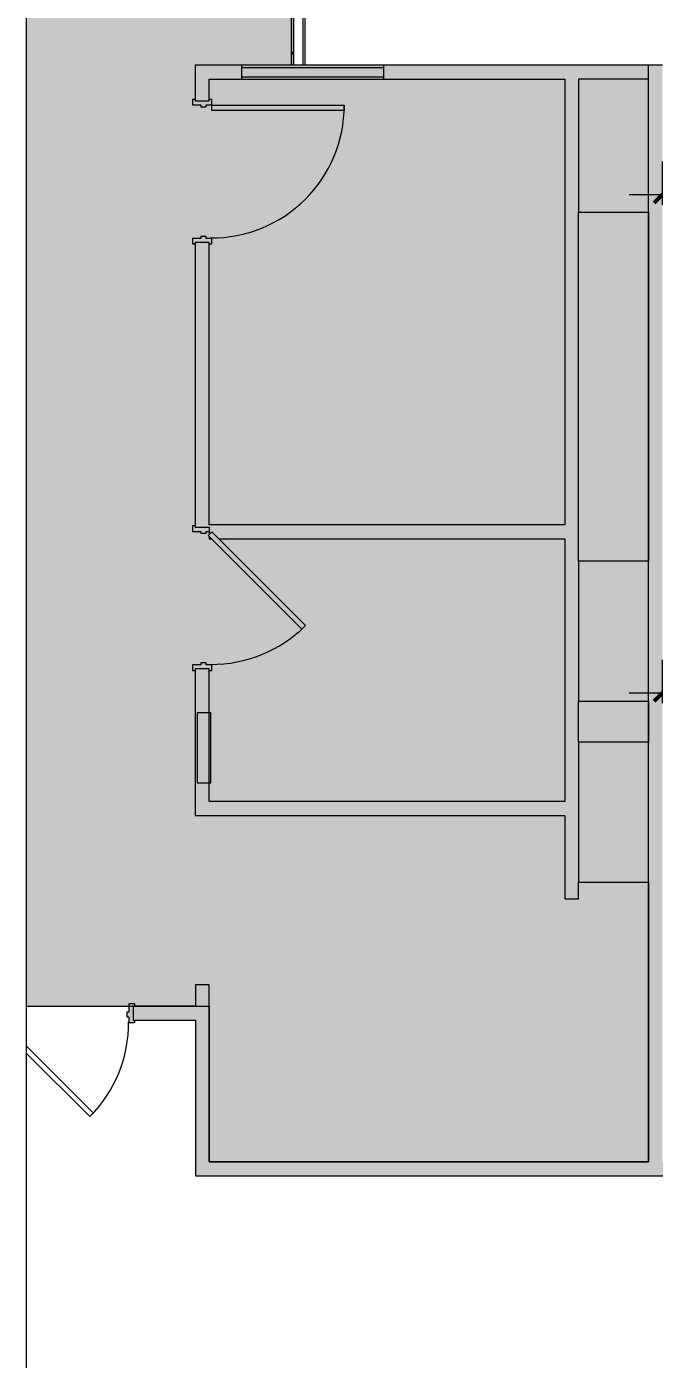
# Model space of a CAD drawing. Header units: inches. Extents: x 920 to 3228, y -557 to 2680.
# Drawn here: x 1748.4 to 1919, y 1445.4 to 1807.4 of the extents above; entities that cross this region are included whole.
import ezdxf

# ---------------------------------------------------------------- set-up
doc = ezdxf.new("R2010")
doc.units = ezdxf.units.IN
doc.header["$MEASUREMENT"] = 0
for name, color, linetype, lineweight in [('A-ANNO-DIMS', 211, 'Continuous', 9), ('A-ANNO-DIMS-96', 211, 'Continuous', 9), ('A-DETL-GENF', 92, 'Continuous', 9), ('A-DETL-MEDM', 33, 'Continuous', 20), ('A-DETL-THIN', 151, 'Continuous', 9), ('A-DOOR', 31, 'Continuous', 13), ('A-WALL', 113, 'Continuous', 13), ('A-WALL-PATT', 111, 'Continuous', 13), ('I-WALL', 2, 'Continuous', 13)]:
    doc.layers.add(name, color=color, linetype=linetype, lineweight=lineweight)
doc.styles.add('Swis721 Lt BT', font='swissl.ttf', dxfattribs={"height": 9})
doc.dimstyles.new('OTJ_-_3_32__Linear__0__Tolerance', dxfattribs={"dimscale": 12, "dimtxt": 9.497835, "dimasz": 0.375, "dimexe": 0.75, "dimexo": 0.5, "dimgap": 0.5, "dimtad": 1, "dimdec": 0, "dimzin": 3, "dimdsep": 46, "dimlunit": 4, "dimtxsty": 'Swis721 Lt BT', "dimblk1": 'OBLIQUE', "dimblk2": 'OBLIQUE', "dimsah": 1, "dimcen": 0.09, "dimdle": 0.75, "dimazin": 0, "dimtfac": 1, "dimtdec": 4, "dimtix": 1, "dimtmove": 0, "dimatfit": 3, "dimfxl": 1, "dimtvp": 1, "dimfrac": 2, "dimtolj": 1, "dimtzin": 0, "dimarcsym": 2})
doc.dimstyles.new('OTJ_-_3_32__Linear__1_2__Tolerance', dxfattribs={"dimscale": 12, "dimtxt": 9.497835, "dimasz": 0.375, "dimexe": 0.75, "dimexo": 0.5, "dimgap": 0.5, "dimtad": 1, "dimdec": 1, "dimrnd": 0.5, "dimzin": 3, "dimdsep": 46, "dimlunit": 4, "dimtxsty": 'Swis721 Lt BT', "dimblk1": 'OBLIQUE', "dimblk2": 'OBLIQUE', "dimsah": 1, "dimcen": 0.09, "dimdle": 0.75, "dimazin": 0, "dimtfac": 1, "dimtdec": 4, "dimtix": 1, "dimtmove": 0, "dimatfit": 3, "dimfxl": 1, "dimtvp": 1, "dimfrac": 2, "dimtolj": 1, "dimtzin": 0, "dimarcsym": 2})
pattern_1 = [(0, (664.756, 0), (30.72, 7.68), [1.267, -21.773, 1.267, -21.773, -122.88]), (0, (664.756, 0), (30.72, 7.68), [-46.08, 1.267, -44.813, 1.267, -21.773, -53.76]), (0, (664.756, 0), (30.72, 7.68), [-115.2, 1.267, -14.093, 1.267, -37.133]), (120, (676.276, 3.84), (-22.011075, 22.7643), [1.267, -21.773, 1.267, -21.773, -122.88]), (120, (676.276, 3.84), (-22.011075, 22.7643), [-46.08, 1.267, -44.813, 1.267, -21.773, -53.76]), (120, (676.276, 3.84), (-22.011075, 22.7643), [-115.2, 1.267, -14.093, 1.267, -37.133]), (240, (680.116, 19.2), (-8.708925, -30.4443), [1.267, -21.773, 1.267, -21.773, -122.88]), (240, (680.116, 19.2), (-8.708925, -30.4443), [-46.08, 1.267, -44.813, 1.267, -21.773, -53.76]), (240, (680.116, 19.2), (-8.708925, -30.4443), [-115.2, 1.267, -14.093, 1.267, -37.133])]

# ---------------------------------------------------------------- blocks, each defined once
blk = doc.blocks.new('Door - Single - Solid Door-7733015-Level XX  CONSTRUCTION')
at = {"layer": 'A-DOOR'}
h = blk.add_hatch(color=250, dxfattribs=at)
h.paths.add_polyline_path([(23.62, 2.71), (22.12, 2.71), (22.12, 1.21), (21.62, 1.21), (21.62, -0.29), (22.12, -0.29), (22.12, -2.54), (23.62, -2.54), (23.62, -1.79), (23.24, -1.79), (23.24, 1.96), (23.62, 1.96), (23.62, 2.46)], flags=0)
h.paths.add_polyline_path([(-13.63, -0.29), (-13.63, 1.21), (-14.13, 1.21), (-14.13, 1.96), (-15.26, 1.96), (-15.26, -1.79), (-15.63, -1.79), (-15.63, -2.54), (-14.13, -2.54), (-14.13, -0.29)], flags=0)
at = {"layer": 'A-DOOR', "color": 8, "lineweight": 20}
for p, q in [((-14.01, 2.71), (11.45, 28.17)), ((12.42, 27.2), (-13.03, 1.74)), ((11.45, 28.17), (12.42, 27.2)), ((-14.13, 1.21), (-14.13, 1.96)), ((-13.63, 1.21), (-14.13, 1.21)), ((-13.03, 1.74), (-14.01, 2.71)), ((-13.63, -0.29), (-13.63, 1.21)), ((22.12, 1.21), (21.62, 1.21)), ((21.62, 1.21), (21.62, -0.29)), ((23.62, 2.71), (22.12, 2.71)), ((22.12, 2.71), (22.12, 1.21)), ((23.62, 1.96), (23.62, 2.71)), ((-15.63, -1.79), (-15.63, -2.54)), ((-15.63, -2.54), (-14.13, -2.54)), ((-14.13, -2.54), (-14.13, -0.29)), ((-14.13, -0.29), (-13.63, -0.29)), ((21.62, -0.29), (22.12, -0.29)), ((22.12, -0.29), (22.12, -2.54)), ((22.12, -2.54), (23.62, -2.54)), ((23.62, -2.54), (23.62, -1.79))]:
    blk.add_line(p, q, dxfattribs=at)
at = {"layer": 'A-DOOR', "lineweight": 9}
blk.add_arc((-14.01, 2.71), 36, 359.5, 45, dxfattribs=at)
blk = doc.blocks.new('Door - Single - Solid Door-7733027-Level XX  CONSTRUCTION')
at = {"layer": 'A-DOOR'}
blk.add_hatch(color=250, dxfattribs=at).paths.add_polyline_path([(22.12, -2.71), (23.62, -2.71), (23.62, -1.96), (23.24, -1.96), (23.24, 1.79), (23.62, 1.79), (23.62, 2.54), (22.12, 2.54), (22.12, 0.29), (21.62, 0.29), (21.62, -1.21), (22.12, -1.21), (22.12, -1.96)], flags=0)
at = {"layer": 'A-DOOR', "color": 8, "lineweight": 20}
for p, q in [((21.62, 0.29), (22.12, 0.29)), ((21.62, -1.21), (21.62, 0.29)), ((22.12, 2.54), (23.62, 2.54)), ((22.12, 0.29), (22.12, 2.54)), ((23.62, 2.54), (23.62, 1.79)), ((22.12, -1.21), (21.62, -1.21)), ((22.12, -2.71), (22.12, -1.21)), ((23.62, -2.71), (22.12, -2.71)), ((23.62, -1.96), (23.62, -2.71)), ((12.42, -27.2), (-5.72, -9.05)), ((-5.72, -11), (11.45, -28.17)), ((11.45, -28.17), (12.42, -27.2))]:
    blk.add_line(p, q, dxfattribs=at)
at = {"layer": 'A-DOOR', "lineweight": 9}
blk.add_arc((-14.01, -2.71), 36, 315, 0.5, dxfattribs=at)
blk = doc.blocks.new('Door - Single - Solid Door-V91-Level XX  CONSTRUCTION')
at = {"layer": 'A-DOOR'}
for p, q in [((-14.01, 38.71), (-12.63, 38.71)), ((-14.01, 2.71), (-14.01, 38.71)), ((-12.63, 38.71), (-12.63, 2.71)), ((-12.63, 2.71), (-14.01, 2.71))]:
    blk.add_line(p, q, dxfattribs=at)
at = {"layer": 'A-DOOR', "lineweight": 9}
for p, q in [((-15.63, 2.71), (-15.63, 1.96)), ((-14.13, 2.71), (-15.63, 2.71)), ((-14.13, 1.21), (-14.13, 2.71)), ((-13.63, 1.21), (-14.13, 1.21)), ((-13.63, -0.29), (-13.63, 1.21)), ((22.12, 1.21), (21.62, 1.21)), ((21.62, 1.21), (21.62, -0.29)), ((23.62, 2.71), (22.12, 2.71)), ((22.12, 2.71), (22.12, 1.21)), ((23.62, 1.96), (23.62, 2.71)), ((-15.63, -1.79), (-15.63, -2.54)), ((-15.63, -2.54), (-14.13, -2.54)), ((-14.13, -2.54), (-14.13, -0.29)), ((-14.13, -0.29), (-13.63, -0.29)), ((21.62, -0.29), (22.12, -0.29)), ((22.12, -0.29), (22.12, -2.54)), ((22.12, -2.54), (23.62, -2.54)), ((23.62, -2.54), (23.62, -1.79))]:
    blk.add_line(p, q, dxfattribs=at)
blk.add_arc((-14.01, 2.71), 36, 359.5, 90, dxfattribs=at)
blk = doc.blocks.new('Break Line1 - Break Line 2-7655656-Level XX  CONSTRUCTION')
at = {"layer": 'A-DETL-MEDM'}
blk.add_line((1.5, 0), (1199.4, 0), dxfattribs=at)
blk = doc.blocks.new('DIMBLOCK30-Level XX  CONSTRUCTION')
at = {"layer": 'A-ANNO-DIMS-96'}
for p, q in [((1921.18, 1623.59), (1921.18, 1635.4)), ((2161.25, 1623.59), (2161.25, 1635.4)), ((1912.18, 1626.4), (2170.25, 1626.4)), ((1921.18, 1626.4), (1921.18, 1623.59)), ((2161.25, 1626.4), (2161.25, 1623.59))]:
    blk.add_line(p, q, dxfattribs=at)
at = {"layer": 'A-ANNO-DIMS-96', "lineweight": 50}
for p, q in [((1921.18, 1626.4), (1918.93, 1624.15)), ((1921.18, 1626.4), (1923.43, 1628.65)), ((2161.25, 1626.4), (2159, 1624.15)), ((2161.25, 1626.4), (2163.5, 1628.65))]:
    blk.add_line(p, q, dxfattribs=at)
at = {"layer": 'A-ANNO-DIMS-96', "color": 0, "insert": (2023.35, 1644.42), "char_height": 9, "width": 42.8759, "attachment_point": 1, "line_spacing_factor": 1.005062, "style": 'Swis721 Lt BT'}
blk.add_mtext('20\' - 0"', dxfattribs=at)
blk = doc.blocks.new('_Oblique')
at = {"color": 0, "linetype": 'ByBlock', "lineweight": -2}
blk.add_line((-0.5, -0.5), (0.5, 0.5), dxfattribs=at)
blk = doc.blocks.new('DIMBLOCK34-Level XX  CONSTRUCTION')
at = {"layer": 'A-ANNO-DIMS-96'}
for p, q in [((1921.18, 1758.95), (1921.18, 1770.76)), ((1991.72, 1758.95), (1991.72, 1770.76)), ((1912.18, 1761.76), (2000.72, 1761.76)), ((1921.18, 1761.76), (1921.18, 1758.95)), ((1991.72, 1761.76), (1991.72, 1758.95))]:
    blk.add_line(p, q, dxfattribs=at)
at = {"layer": 'A-ANNO-DIMS-96', "lineweight": 50}
for p, q in [((1921.18, 1761.76), (1923.43, 1764.01)), ((1991.72, 1761.76), (1993.97, 1764.01)), ((1921.18, 1761.76), (1918.93, 1759.51)), ((1991.72, 1761.76), (1989.47, 1759.51))]:
    blk.add_line(p, q, dxfattribs=at)
at = {"layer": 'A-ANNO-DIMS-96', "color": 0, "insert": (1938.59, 1779.78), "char_height": 9, "width": 42.8759, "attachment_point": 1, "line_spacing_factor": 1.005062, "style": 'Swis721 Lt BT'}
blk.add_mtext('5\' - 11"', dxfattribs=at)

msp = doc.modelspace()

# ---------------------------------------------------------------- hatches: boundary and pattern name
at = {"layer": 'A-DETL-GENF'}
h = msp.add_hatch(color=9, dxfattribs=at)
h.paths.add_polyline_path([(1898.38, 1499.04), (1917.43, 1499.04), (1917.43, 1575.02), (1898.38, 1575.02), (1898.38, 1570.5), (1894.63, 1570.5), (1894.63, 1593.15), (1794.25, 1593.15), (1794.25, 1632.54), (1793.5, 1632.54), (1793.5, 1634.04), (1795.75, 1634.04), (1795.75, 1634.54), (1797.25, 1634.54), (1797.25, 1634.04), (1798.75, 1634.04), (1798.75, 1632.54), (1798, 1632.54), (1798.03, 1621.02), (1798.5, 1621.02), (1798.5, 1602.02), (1798, 1602.02), (1798.03, 1596.9), (1894.63, 1596.9), (1894.63, 1668.29), (1800.63, 1668.29), (1798.75, 1670.17), (1798, 1669.42), (1798, 1670.29), (1797.25, 1670.29), (1797.25, 1669.79), (1795.75, 1669.79), (1795.75, 1670.29), (1793.5, 1670.29), (1793.5, 1671.79), (1794.25, 1671.79), (1794.25, 1748.74), (1798, 1748.74), (1798.03, 1672.04), (1894.63, 1672.04), (1894.63, 1793.11), (1845.38, 1793.11), (1845.38, 1796.86), (1820.4, 1796.86), (1820.4, 1919.11), (1789.9, 1919.11), (1789.9, 1918.36), (1788.4, 1918.36), (1788.4, 1920.61), (1787.9, 1920.61), (1787.9, 1922.11), (1788.4, 1922.11), (1788.4, 1923.61), (1789.9, 1923.61), (1789.9, 1922.86), (1820.4, 1922.86), (1820.4, 1976.84), (1895.65, 1976.84), (1895.65, 2113.98), (1748.44, 2113.98), (1748.44, 2113.92), (1758.28, 2113.92), (1758.28, 2095.92), (1748.44, 2095.92), (1748.44, 1922.86), (1750.65, 1922.86), (1750.65, 1923.61), (1752.15, 1923.61), (1752.15, 1922.11), (1752.65, 1922.11), (1752.65, 1920.61), (1752.15, 1920.61), (1752.15, 1918.36), (1750.65, 1918.36), (1750.65, 1919.11), (1748.44, 1919.11), (1748.44, 1541.3), (1776.28, 1541.3), (1776.28, 1542.05), (1777.78, 1542.05), (1777.78, 1541.3), (1794.28, 1541.3), (1794.28, 1547.15), (1798.03, 1547.15), (1798.03, 1499.04), (1894.63, 1499.04)], flags=0)
h.paths.add_polyline_path([(1917.43, 1613.02), (1917.43, 1624.17), (1898.38, 1624.17), (1898.38, 1613.02)], flags=0)
h.paths.add_polyline_path([(1917.43, 1662.17), (1917.43, 1756.99), (1898.38, 1756.99), (1898.38, 1662.17)], flags=0)
h.paths.add_polyline_path([(1798, 1668.29), (1798.03, 1668.94), (1798.68, 1668.29), (1798.03, 1668.29)], flags=0)
h.paths.add_polyline_path([(1798, 1787.24), (1794.25, 1787.24), (1794.25, 1796.86), (1806.88, 1796.86), (1806.88, 1793.11), (1798, 1793.11), (1798, 1787.61)], flags=0)
at = {"layer": 'A-WALL'}
for points in [[(1917.43, 1756.99), (1917.43, 1793.11), (1898.38, 1793.11), (1898.38, 1756.99)], [(1917.43, 1624.17), (1917.43, 1662.17), (1898.38, 1662.17), (1898.38, 1624.17)], [(1917.43, 1575.02), (1917.43, 1613.02), (1898.38, 1613.02), (1898.38, 1575.02)]]:
    msp.add_hatch(color=250, dxfattribs=at).paths.add_polyline_path(points, flags=0)
at = {"layer": 'A-WALL-PATT', "lineweight": 9}
h = msp.add_hatch(dxfattribs=at)
h.set_pattern_fill('FP_11', color=256, style=0, pattern_type=2)
h.set_pattern_definition(pattern_1)
h.paths.add_polyline_path([(1821.03, 1796.86), (1821.03, 1855.09), (1820.4, 1855.09), (1820.4, 1796.86)], flags=0)
h = msp.add_hatch(dxfattribs=at)
h.set_pattern_fill('FP_11', color=256, style=0, pattern_type=2)
h.set_pattern_definition(pattern_1)
h.paths.add_polyline_path([(1824.15, 1796.86), (1824.15, 1855.09), (1823.53, 1855.09), (1823.53, 1796.86)], flags=0)
h = msp.add_hatch(color=7, dxfattribs=at)
h.paths.add_polyline_path([(1798.75, 1793.11), (1806.88, 1793.11), (1806.88, 1796.86), (1794.25, 1796.86), (1794.25, 1793.11), (1798, 1793.11)], flags=0)
h.paths.add_polyline_path([(1894.63, 1793.11), (1917.43, 1793.11), (1917.43, 1796.86), (1845.38, 1796.86), (1845.38, 1793.11)], flags=0)
for points in [[(1921.18, 1499.04), (1921.18, 1796.86), (1917.43, 1796.86), (1917.43, 1499.04)], [(1898.38, 1570.5), (1898.38, 1793.11), (1894.63, 1793.11), (1894.63, 1570.5)], [(1798.5, 1602.02), (1798.5, 1621.02), (1798, 1621.02), (1798, 1602.02)], [(1894.63, 1593.15), (1894.63, 1596.9), (1798, 1596.9), (1798, 1593.15), (1840.73, 1593.15)], [(1794.28, 1495.29), (1798.03, 1495.29), (1798.03, 1547.15), (1794.28, 1547.15), (1794.28, 1499.04)], [(1794.28, 1537.55), (1794.28, 1541.3), (1777.41, 1541.3), (1777.41, 1537.55)]]:
    msp.add_hatch(color=7, dxfattribs=at).paths.add_polyline_path(points, flags=0)
h = msp.add_hatch(color=7, dxfattribs=at)
h.paths.add_polyline_path([(1794.25, 1593.15), (1798, 1593.15), (1798, 1632.92), (1794.25, 1632.92)], flags=0)
h.paths.add_polyline_path([(1795.75, 1671.42), (1798, 1671.42), (1798, 1748.74), (1794.25, 1748.74), (1794.25, 1671.42)], flags=0)
h.paths.add_polyline_path([(1794.25, 1787.24), (1798, 1787.24), (1798, 1793.11), (1794.25, 1793.11), (1794.25, 1791.53)], flags=0)
h = msp.add_hatch(color=7, dxfattribs=at)
h.paths.add_polyline_path([(1894.63, 1668.29), (1894.63, 1672.04), (1798, 1672.04), (1798, 1669.42), (1798.75, 1670.17), (1800.63, 1668.29), (1840.73, 1668.29)], flags=0)
h.paths.add_polyline_path([(1798.68, 1668.29), (1798, 1668.97), (1798, 1668.29)], flags=0)
h = msp.add_hatch(color=7, dxfattribs=at)
h.paths.add_polyline_path([(2131.23, 1495.29), (2180.06, 1495.29), (2180.06, 1499.04), (1798.03, 1499.04), (1798.03, 1495.29), (2122.75, 1495.29)], flags=0)
h.paths.add_polyline_path([(2221, 1495.29), (2221, 1499.04), (2218.56, 1499.04), (2218.56, 1495.29)], flags=0)

# ---------------------------------------------------------------- linework, layer by layer
at = {"layer": 'A-DETL-THIN'}
for p, q in [((1820.4, 1796.86), (1820.4, 1976.84)), ((1917.43, 1796.86), (1820.4, 1796.86)), ((1917.43, 1499.04), (1917.43, 1796.86)), ((1748.44, 1541.3), (1798.03, 1541.3)), ((1798.03, 1541.3), (1798.03, 1499.04)), ((1798.03, 1499.04), (1917.43, 1499.04))]:
    msp.add_line(p, q, dxfattribs=at)
at = {"layer": 'A-WALL'}
for p, q in [((1821.03, 1796.86), (1821.03, 1855.09)), ((1823.53, 1796.86), (1823.53, 1855.09)), ((1806.88, 1796.24), (1845.38, 1796.24)), ((1806.88, 1793.74), (1845.38, 1793.74))]:
    msp.add_line(p, q, dxfattribs=at)
at = {"layer": 'A-WALL', "lineweight": 9}
for p, q in [((1917.43, 1793.11), (1898.38, 1793.11)), ((1898.38, 1793.11), (1898.38, 1756.99)), ((1917.43, 1756.99), (1917.43, 1793.11)), ((1898.38, 1662.17), (1898.38, 1624.17)), ((1917.43, 1624.17), (1917.43, 1662.17)), ((1898.38, 1613.02), (1898.38, 1575.02)), ((1917.43, 1575.02), (1917.43, 1613.02))]:
    msp.add_line(p, q, dxfattribs=at)
at = {"layer": 'A-WALL', "color": 8, "lineweight": 20}
for p, q in [((1898.38, 1756.99), (1917.43, 1756.99)), ((1917.43, 1662.17), (1898.38, 1662.17)), ((1898.38, 1624.17), (1917.43, 1624.17)), ((1917.43, 1613.02), (1898.38, 1613.02)), ((1898.38, 1575.02), (1917.43, 1575.02))]:
    msp.add_line(p, q, dxfattribs=at)
at = {"layer": 'I-WALL'}
for p, q in [((1820.4, 1855.09), (1820.4, 1796.86)), ((1824.15, 1796.86), (1824.15, 1855.09)), ((1845.38, 1796.86), (1806.88, 1796.86)), ((1806.88, 1793.11), (1845.38, 1793.11))]:
    msp.add_line(p, q, dxfattribs=at)
at = {"layer": 'I-WALL', "color": 8, "lineweight": 20}
for p, q in [((1806.88, 1796.86), (1794.25, 1796.86)), ((1794.25, 1796.86), (1794.25, 1787.24)), ((1921.18, 1796.86), (1845.38, 1796.86)), ((1798, 1793.11), (1806.88, 1793.11)), ((1798, 1787.24), (1798, 1793.11)), ((1845.38, 1793.11), (1894.63, 1793.11)), ((1894.63, 1793.11), (1894.63, 1672.04)), ((1794.25, 1787.24), (1798, 1787.24)), ((1898.38, 1662.17), (1898.38, 1756.99)), ((1917.43, 1756.99), (1917.43, 1662.17)), ((1794.25, 1748.74), (1794.25, 1671.42)), ((1798, 1748.74), (1794.25, 1748.74)), ((1798, 1672.04), (1798, 1748.74)), ((1794.25, 1671.42), (1798, 1671.42)), ((1894.63, 1672.04), (1798, 1672.04)), ((1798, 1671.42), (1798, 1669.42)), ((1798, 1668.97), (1798, 1668.29)), ((1798, 1668.29), (1798.68, 1668.29)), ((1800.63, 1668.29), (1894.63, 1668.29)), ((1894.63, 1668.29), (1894.63, 1596.9)), ((1794.25, 1632.92), (1794.25, 1593.15)), ((1798, 1632.92), (1794.25, 1632.92)), ((1798, 1596.9), (1798, 1632.92)), ((1898.38, 1613.02), (1898.38, 1624.17)), ((1917.43, 1624.17), (1917.43, 1613.02)), ((1798.5, 1621.02), (1794.75, 1621.02)), ((1794.75, 1621.02), (1794.75, 1602.02)), ((1798.5, 1602.02), (1798.5, 1621.02)), ((1794.75, 1602.02), (1798.5, 1602.02)), ((1894.63, 1596.9), (1798, 1596.9)), ((1794.25, 1593.15), (1894.63, 1593.15)), ((1894.63, 1593.15), (1894.63, 1570.5)), ((1898.38, 1570.5), (1898.38, 1575.02)), ((1917.43, 1575.02), (1917.43, 1499.04)), ((1894.63, 1570.5), (1898.38, 1570.5)), ((1794.28, 1547.15), (1794.28, 1541.3)), ((1798.03, 1547.15), (1794.28, 1547.15)), ((1798.03, 1499.04), (1798.03, 1547.15)), ((1794.28, 1541.3), (1777.41, 1541.3)), ((1777.41, 1541.3), (1777.41, 1537.55)), ((1777.41, 1537.55), (1794.28, 1537.55)), ((1794.28, 1537.55), (1794.28, 1495.29)), ((1917.43, 1499.04), (1798.03, 1499.04)), ((1794.28, 1495.29), (2180.06, 1495.29))]:
    msp.add_line(p, q, dxfattribs=at)
at = {"layer": 'I-WALL', "lineweight": 9}
for p, q in [((1806.88, 1793.11), (1806.88, 1796.86)), ((1845.38, 1796.86), (1845.38, 1793.11))]:
    msp.add_line(p, q, dxfattribs=at)

# ---------------------------------------------------------------- block references
at = {"layer": 'A-DETL-GENF', "rotation": 89.99999999999987}
msp.add_blockref('Break Line1 - Break Line 2-7655656-Level XX  CONSTRUCTION', (1748.44, 934.45), dxfattribs=at)
at = {"layer": 'A-DOOR', "rotation": 269.9999999999999}
for name, p in [('Door - Single - Solid Door-V91-Level XX  CONSTRUCTION', (1796.04, 1771.98)), ('Door - Single - Solid Door-7733015-Level XX  CONSTRUCTION', (1796.04, 1656.16))]:
    msp.add_blockref(name, p, dxfattribs=at)
at = {"layer": 'A-DOOR'}
msp.add_blockref('Door - Single - Solid Door-7733027-Level XX  CONSTRUCTION', (1754.16, 1539.52), dxfattribs=at)

# ---------------------------------------------------------------- dimensions: what is measured, and where the dimension line sits
at = {"layer": 'A-ANNO-DIMS'}
for base, p1, p2, dimstyle, override, picture, middle in [((1991.72, 1761.76), (1921.18, 1764.95), (1991.72, 1764.95), 'OTJ_-_3_32__Linear__0__Tolerance', {"dimpost": '<>', "dimfxl": 70.537133}, 'DIMBLOCK34-Level XX  CONSTRUCTION', (1956.45, 1772.39)), ((2161.25, 1626.4), (1921.18, 1629.59), (2161.25, 1629.59), 'OTJ_-_3_32__Linear__1_2__Tolerance', {"dimpost": '<>', "dimfxl": 240.066361}, 'DIMBLOCK30-Level XX  CONSTRUCTION', (2041.22, 1637.03))]:
    dim = msp.add_linear_dim(base=base, p1=p1, p2=p2, dimstyle=dimstyle, override=override, dxfattribs=at)
    dim.commit()
    dim.dimension.update_dxf_attribs({"geometry": picture, "text_midpoint": middle})

doc.saveas('drawing.dxf')
